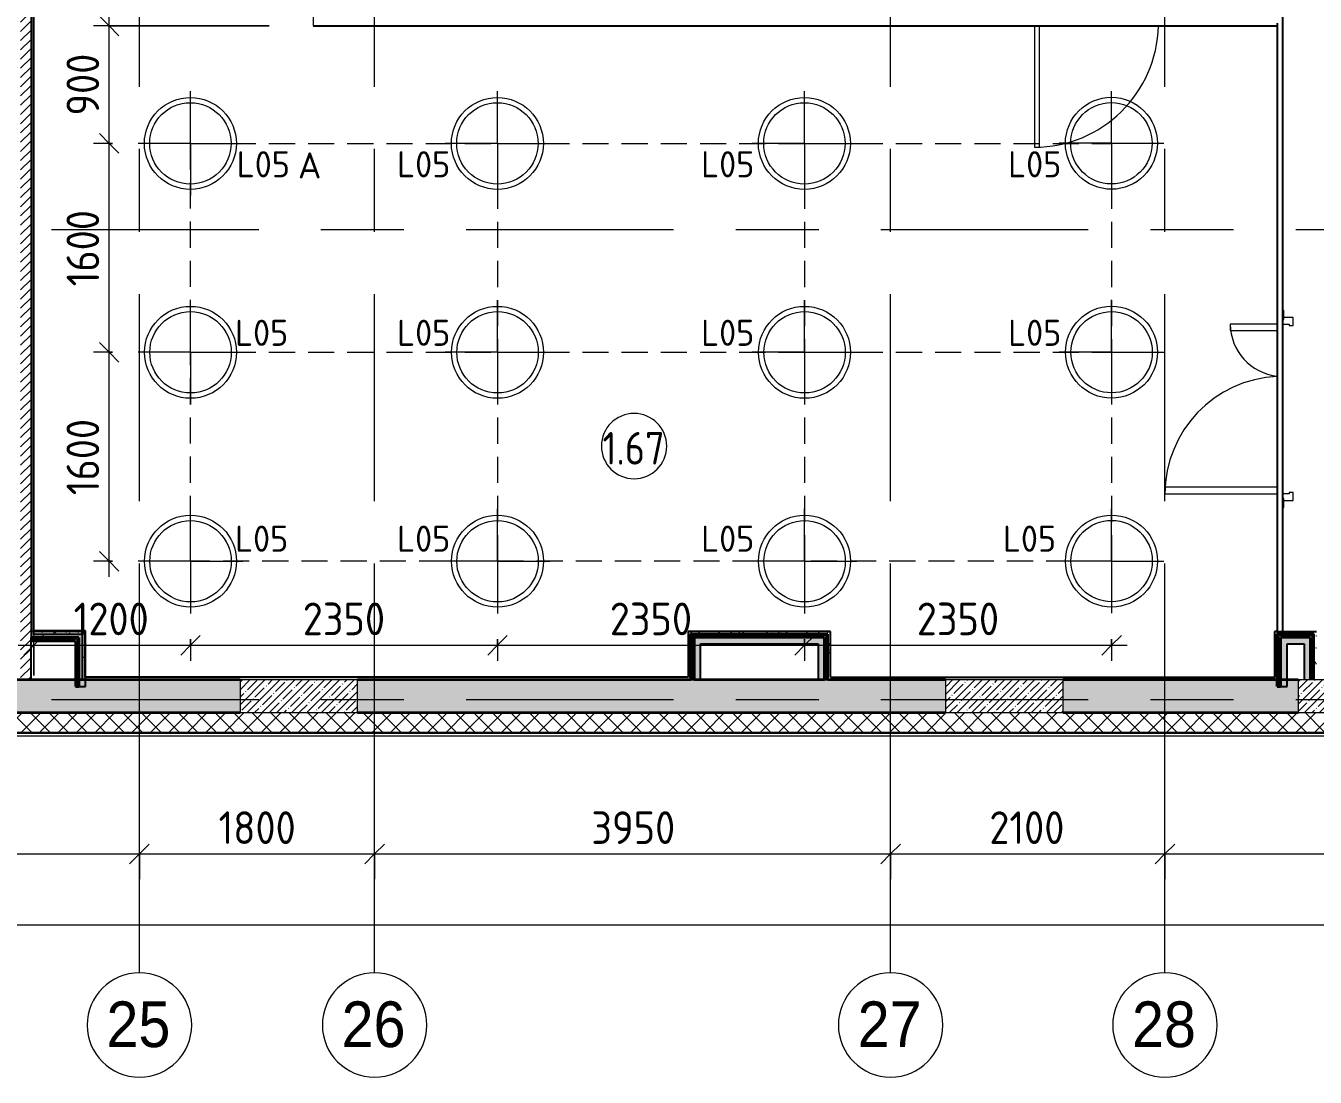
# Model space of a CAD drawing. Header units: millimetres. Extents: x 81425 to 274970, y -8553 to 29000.
# Drawn here: x 91990 to 101860, y -2893 to 5160 of the extents above; entities that cross this region are included whole.
import ezdxf

# ---------------------------------------------------------------- set-up
doc = ezdxf.new("R2010")
doc.units = ezdxf.units.MM
doc.linetypes.add('ADSK_Штрих_ш2 п1', pattern=[300, 200, -100])
doc.linetypes.add('Осевая', pattern=[3175, 635, -476.25, 1587.5, -476.25])
for name, color, linetype, lineweight in [('A-ANNO-DIMS', 7, 'Continuous', 9), ('A-ANNO-DIMS-100', 7, 'Continuous', 9), ('A-ANNO-NOTE', 7, 'Continuous', 9), ('A-AREA-IDEN', 7, 'Continuous', 9), ('A-DETL-2', 7, 'ADSK_Штрих_ш2 п1', 9), ('A-DOOR', 7, 'Continuous', 9), ('A-DOOR-1', 7, 'Continuous', 13), ('A-DOOR-FRAM', 7, 'Continuous', 13), ('A-DOOR-FRAM-1', 7, 'Continuous', 9), ('A-WALL', 7, 'Continuous', 9), ('E-LITE-EQPM-IDEN', 7, 'Continuous', 9), ('I-WALL', 7, 'Continuous', 9), ('S-COLS', 7, 'Continuous', 9), ('Оси', 7, 'Continuous', 9), ('Оси-1', 7, 'Continuous', 20), ('Оси-2', 7, 'Осевая', 9)]:
    doc.layers.add(name, color=color, linetype=linetype, lineweight=lineweight)
for name, color, linetype, lineweight, true_color in [('A-WALL-1', 7, 'Continuous', 35, 0x3c3c3c), ('A-WALL-2', 7, 'Continuous', 25, 0x3c3c3c), ('A-WALL-FNSH-1', 7, 'Continuous', 9, 0x3c3c3c), ('A-WALL-FNSH-2', 7, 'Continuous', 13, 0x3c3c3c), ('G-ANNO-TEXT-1', 1, 'Continuous', 9, 0xff0000)]:
    doc.layers.add(name, color=color, linetype=linetype, lineweight=lineweight, true_color=true_color)
doc.styles.add('Arial', font='arial.ttf', dxfattribs={"width": 0.9, "height": 350})
doc.styles.add('GOST Common', font='GOST_Common.ttf', dxfattribs={"height": 200})
doc.styles.add('GOST Common_1', font='GOST_Common.ttf', dxfattribs={"width": 0.9, "height": 250})
doc.styles.add('ISOCPEUR', font='isocpeur.ttf', dxfattribs={"width": 0.9, "height": 250})
doc.styles.add('ISOCPEUR_1', font='isocpeur.ttf', dxfattribs={"height": 200})
doc.dimstyles.new('ISO-2_5_0_9К_БОЛЬШОЙ_1', dxfattribs={"dimscale": 304.8, "dimtxt": 248.995294, "dimasz": 0.492126, "dimexe": 0.393701, "dimexo": 0.984252, "dimgap": 0, "dimtad": 1, "dimdec": 0, "dimrnd": 10, "dimzin": 0, "dimdsep": 46, "dimtxsty": 'ISOCPEUR', "dimblk1": 'OBLIQUE', "dimblk2": 'OBLIQUE', "dimsah": 1, "dimcen": 0.09, "dimdle": 0.393701, "dimazin": 0, "dimtfac": 1, "dimtdec": 4, "dimtix": 1, "dimtmove": 0, "dimatfit": 3, "dimfxl": 1, "dimtvp": 1, "dimtolj": 1, "dimtzin": 0, "dimarcsym": 2})
pattern_1 = [(0, (0, 0), (121.92, 30.48), [10.058, -81.382, 10.058, -81.382, -487.68]), (0, (0, 0), (121.92, 30.48), [-182.88, 10.058, -172.822, 10.058, -81.382, -213.36]), (0, (0, 0), (121.92, 30.48), [-457.2, 10.058, -50.902, 10.058, -142.342]), (120, (45.72, 15.24), (-87.356454, 90.345817), [10.058, -81.382, 10.058, -81.382, -487.68]), (120, (45.72, 15.24), (-87.356454, 90.345817), [-182.88, 10.058, -172.822, 10.058, -81.382, -213.36]), (120, (45.72, 15.24), (-87.356454, 90.345817), [-457.2, 10.058, -50.902, 10.058, -142.342]), (240, (60.96, 76.2), (-34.563546, -120.825817), [10.058, -81.382, 10.058, -81.382, -487.68]), (240, (60.96, 76.2), (-34.563546, -120.825817), [-182.88, 10.058, -172.822, 10.058, -81.382, -213.36]), (240, (60.96, 76.2), (-34.563546, -120.825817), [-457.2, 10.058, -50.902, 10.058, -142.342])]
pattern_2 = [(45, (0, 0), (-106.06602, 106.06602), []), (135, (0, 0), (-106.06602, -106.06602), [])]

# ---------------------------------------------------------------- blocks, each defined once
blk = doc.blocks.new('110_Дверь_СКБ_1Ст_Внутренняя1 - Д-7а_л__950x2100h_Туалет-32220591-План расстановки осветительного оборудования 1 этажа в осях 23-33')
at = {"layer": 'A-DOOR'}
blk.add_arc((487.5, 110), 950, 90, 178.79032, dxfattribs=at)
at = {"layer": 'A-DOOR-1'}
for p, q in [((487.5, 1060), (447.5, 1060)), ((447.5, 1060), (447.5, 130)), ((487.5, 130), (487.5, 1060))]:
    blk.add_line(p, q, dxfattribs=at)
blk = doc.blocks.new('BSC_Колонна _Прямоугольная - 250х900-23282983-План расстановки осветительного оборудования 1 этажа в осях 23-33')
at = {"layer": 'S-COLS'}
h = blk.add_hatch(dxfattribs=at)
h.set_pattern_fill('FP_10', color=256, style=0, pattern_type=2)
h.set_pattern_definition([(45, (-99480, -25), (-57.024626, 57.024626), []), (45, (-99422.975, -25), (-57.024626, 57.024626), [100.806, -20.161, 3.353, -16.808])])
h.paths.add_polyline_path([(-332.5, -125), (450, -125), (450, 125), (-450, 125), (-450, -125)])
for p, q in [((450, 125), (-450, 125)), ((-450, 125), (-450, -125)), ((450, -125), (450, 125)), ((-450, -125), (450, -125))]:
    blk.add_line(p, q, dxfattribs=at)
blk = doc.blocks.new('BSC_Колонна _Прямоугольная - 250х900-V7-План расстановки осветительного оборудования 1 этажа в осях 23-33')
at = {"layer": 'S-COLS'}
h = blk.add_hatch(dxfattribs=at)
h.set_pattern_fill('FP_14', color=256, style=0, pattern_type=2)
h.set_pattern_definition([(45, (-94080, -25), (-57.024626, 57.024626), []), (45, (-94022.975, -25), (-57.024626, 57.024626), [100.806, -20.161, 3.353, -16.808])])
h.paths.add_polyline_path([(-258.3, -125), (450, -125), (450, 125), (-450, 125), (-450, -125)])
for p, q in [((450, 125), (-450, 125)), ((-450, 125), (-450, -125)), ((450, -125), (450, 125)), ((-450, -125), (450, -125))]:
    blk.add_line(p, q, dxfattribs=at)
blk = doc.blocks.new('BSC_Колонна _Прямоугольная - 250х900-V8-План расстановки осветительного оборудования 1 этажа в осях 23-33')
at = {"layer": 'S-COLS'}
h = blk.add_hatch(dxfattribs=at)
h.set_pattern_fill('FP_15', color=256, style=0, pattern_type=2)
h.set_pattern_definition([(45, (-102180, -25), (-57.024626, 57.024626), []), (45, (-102122.975, -25), (-57.024626, 57.024626), [100.806, -20.161, 3.353, -16.808])])
h.paths.add_polyline_path([(-369.6, -125), (450, -125), (450, 125), (-450, 125), (-450, -125)])
for p, q in [((450, 125), (-450, 125)), ((-450, 125), (-450, -125)), ((450, -125), (450, 125)), ((-450, -125), (450, -125))]:
    blk.add_line(p, q, dxfattribs=at)
blk = doc.blocks.new('110_Дверь_СКБ_2Ст - Д-5_п__в составе перегородки _не входит в спец__-32680960-План расстановки осветительного оборудования 1 этажа в осях 23-33')
at = {"layer": 'A-DOOR'}
for centre, radius, start, end in [((-637.5, 0.5), 900, 2.55515, 90), ((662.5, 0.5), 400, 90, 174.23344)]:
    blk.add_arc(centre, radius, start, end, dxfattribs=at)
at = {"layer": 'A-DOOR-1'}
for p, q in [((-637.5, 900.5), (-637.5, 40.5)), ((-587.5, 900.5), (-637.5, 900.5)), ((-587.5, 40.5), (-587.5, 900.5)), ((662.5, 400.5), (612.5, 400.5)), ((612.5, 400.5), (612.5, 40.5)), ((662.5, 40.5), (662.5, 400.5))]:
    blk.add_line(p, q, dxfattribs=at)
at = {"layer": 'A-DOOR-FRAM'}
for p, q in [((-687.5, 0.5), (-687.5, -79.5)), ((-687.5, 0.5), (-687.5, -0.5)), ((-672.5, -0.5), (-672.5, 0.5)), ((-637.5, -49.5), (-637.5, 0.5)), ((662.5, 0.5), (662.5, -49.5)), ((697.5, 0.5), (697.5, -0.5)), ((712.5, -79.5), (712.5, 0.5)), ((712.5, -0.5), (712.5, 0.5)), ((-672.5, -0.5), (-742.5, -0.5)), ((-742.5, -0.5), (-742.5, -8.5)), ((-742.5, -8.5), (-672.5, -8.5)), ((-687.5, -0.5), (-672.5, -0.5)), ((-687.5, -79.5), (-627.5, -79.5)), ((-672.5, -8.5), (-672.5, -0.5)), ((-627.5, -49.5), (-637.5, -49.5)), ((-627.5, -79.5), (-627.5, -49.5)), ((662.5, -49.5), (652.5, -49.5)), ((652.5, -49.5), (652.5, -79.5)), ((652.5, -79.5), (712.5, -79.5)), ((697.5, -0.5), (712.5, -0.5)), ((767.5, -0.5), (697.5, -0.5)), ((697.5, -0.5), (697.5, -8.5)), ((697.5, -8.5), (767.5, -8.5)), ((767.5, -8.5), (767.5, -0.5))]:
    blk.add_line(p, q, dxfattribs=at)
at = {"layer": 'A-DOOR-FRAM-1'}
blk.add_line((-637.5, -0.5), (662.5, -0.5), dxfattribs=at)
blk = doc.blocks.new('Ось сетки - D8-29747960-План расстановки осветительного оборудования 1 этажа в осях 23-33')
at = {"layer": 'Оси-1'}
for start, end in [(360, 180), (180, 360)]:
    blk.add_arc((0, 0), 4, start, end, dxfattribs=at)
blk = doc.blocks.new('DIMBLOCK3-План расстановки осветительного оборудования 1 этажа в осях 23-33')
at = {"layer": 'A-ANNO-DIMS-100'}
for p, q in [((89360, -1377.2), (89360, -1063.3)), ((92860, -1377.2), (92860, -1063.3)), ((89360, -1183.3), (92860, -1183.3)), ((89360, -1183.3), (89360, -1377.2)), ((92860, -1183.3), (92860, -1377.2))]:
    blk.add_line(p, q, dxfattribs=at)
at = {"layer": 'A-ANNO-DIMS-100', "lineweight": 20}
for p, q in [((89360, -1183.3), (89285, -1258.3)), ((89360, -1183.3), (89435, -1108.3)), ((92860, -1183.3), (92785, -1258.3)), ((92860, -1183.3), (92935, -1108.3))]:
    blk.add_line(p, q, dxfattribs=at)
at = {"layer": 'A-ANNO-DIMS-100', "color": 0, "insert": (90794, -856.7), "char_height": 250, "width": 758.478, "attachment_point": 1, "line_spacing_factor": 1.149209, "style": 'ISOCPEUR'}
blk.add_mtext('3500', dxfattribs=at)
blk = doc.blocks.new('_Oblique')
at = {"color": 0, "linetype": 'ByBlock', "lineweight": -2}
blk.add_line((-0.5, -0.5), (0.5, 0.5), dxfattribs=at)
blk = doc.blocks.new('DIMBLOCK4-План расстановки осветительного оборудования 1 этажа в осях 23-33')
at = {"layer": 'A-ANNO-DIMS-100'}
for p, q in [((92860, -1377.2), (92860, -1063.3)), ((94660, -1377.2), (94660, -1063.3)), ((92860, -1183.3), (94660, -1183.3)), ((92860, -1183.3), (92860, -1377.2)), ((94660, -1183.3), (94660, -1377.2))]:
    blk.add_line(p, q, dxfattribs=at)
at = {"layer": 'A-ANNO-DIMS-100', "lineweight": 20}
for p, q in [((92860, -1183.3), (92785, -1258.3)), ((92860, -1183.3), (92935, -1108.3)), ((94660, -1183.3), (94585, -1258.3)), ((94660, -1183.3), (94735, -1108.3))]:
    blk.add_line(p, q, dxfattribs=at)
at = {"layer": 'A-ANNO-DIMS-100', "color": 0, "insert": (93465.5, -856.7), "char_height": 250, "width": 706.764, "attachment_point": 1, "line_spacing_factor": 1.149209, "style": 'ISOCPEUR'}
blk.add_mtext('1800', dxfattribs=at)
blk = doc.blocks.new('DIMBLOCK5-План расстановки осветительного оборудования 1 этажа в осях 23-33')
at = {"layer": 'A-ANNO-DIMS-100'}
for p, q in [((94660, -1377.2), (94660, -1063.3)), ((98610, -1377.2), (98610, -1063.3)), ((94660, -1183.3), (98610, -1183.3)), ((94660, -1183.3), (94660, -1377.2)), ((98610, -1183.3), (98610, -1377.2))]:
    blk.add_line(p, q, dxfattribs=at)
at = {"layer": 'A-ANNO-DIMS-100', "lineweight": 20}
for p, q in [((94660, -1183.3), (94585, -1258.3)), ((94660, -1183.3), (94735, -1108.3)), ((98610, -1183.3), (98535, -1258.3)), ((98610, -1183.3), (98685, -1108.3))]:
    blk.add_line(p, q, dxfattribs=at)
at = {"layer": 'A-ANNO-DIMS-100', "color": 0, "insert": (96319, -856.7), "char_height": 250, "width": 758.478, "attachment_point": 1, "line_spacing_factor": 1.149209, "style": 'ISOCPEUR'}
blk.add_mtext('3950', dxfattribs=at)
blk = doc.blocks.new('DIMBLOCK6-План расстановки осветительного оборудования 1 этажа в осях 23-33')
at = {"layer": 'A-ANNO-DIMS-100'}
for p, q in [((98610, -1377.2), (98610, -1063.3)), ((100710, -1377.2), (100710, -1063.3)), ((98610, -1183.3), (100710, -1183.3)), ((98610, -1183.3), (98610, -1377.2)), ((100710, -1183.3), (100710, -1377.2))]:
    blk.add_line(p, q, dxfattribs=at)
at = {"layer": 'A-ANNO-DIMS-100', "lineweight": 20}
for p, q in [((98610, -1183.3), (98535, -1258.3)), ((98610, -1183.3), (98685, -1108.3)), ((100710, -1183.3), (100635, -1258.3)), ((100710, -1183.3), (100785, -1108.3))]:
    blk.add_line(p, q, dxfattribs=at)
at = {"layer": 'A-ANNO-DIMS-100', "color": 0, "insert": (99365.5, -856.7), "char_height": 250, "width": 706.764, "attachment_point": 1, "line_spacing_factor": 1.149209, "style": 'ISOCPEUR'}
blk.add_mtext('2100', dxfattribs=at)
blk = doc.blocks.new('DIMBLOCK7-План расстановки осветительного оборудования 1 этажа в осях 23-33')
at = {"layer": 'A-ANNO-DIMS-100'}
for p, q in [((100710, -1377.2), (100710, -1063.3)), ((105810, -1377.2), (105810, -1063.3)), ((100710, -1183.3), (105810, -1183.3)), ((100710, -1183.3), (100710, -1377.2)), ((105810, -1183.3), (105810, -1377.2))]:
    blk.add_line(p, q, dxfattribs=at)
at = {"layer": 'A-ANNO-DIMS-100', "lineweight": 20}
for p, q in [((100710, -1183.3), (100635, -1258.3)), ((100710, -1183.3), (100785, -1108.3)), ((105810, -1183.3), (105735, -1258.3)), ((105810, -1183.3), (105885, -1108.3))]:
    blk.add_line(p, q, dxfattribs=at)
at = {"layer": 'A-ANNO-DIMS-100', "color": 0, "insert": (102965.5, -856.7), "char_height": 250, "width": 706.764, "attachment_point": 1, "line_spacing_factor": 1.149209, "style": 'ISOCPEUR'}
blk.add_mtext('5100', dxfattribs=at)
blk = doc.blocks.new('DIMBLOCK38-План расстановки осветительного оборудования 1 этажа в осях 23-33')
at = {"layer": 'A-ANNO-DIMS-100'}
for p, q in [((92051, 184.9), (92051, 535.6)), ((91931, 415.6), (93251, 415.6)), ((92051, 415.6), (92051, 184.9)), ((93251, 461.5), (93251, 295.6)), ((93251, 415.6), (93251, 461.5))]:
    blk.add_line(p, q, dxfattribs=at)
at = {"layer": 'A-ANNO-DIMS-100', "lineweight": 20}
for p, q in [((92051, 415.6), (91976, 340.6)), ((92051, 415.6), (92126, 490.6)), ((93251, 415.6), (93176, 340.6)), ((93251, 415.6), (93326, 490.6))]:
    blk.add_line(p, q, dxfattribs=at)
at = {"layer": 'A-ANNO-DIMS-100', "color": 0, "insert": (92356.5, 742.2), "char_height": 250, "width": 706.764, "attachment_point": 1, "line_spacing_factor": 1.149209, "style": 'ISOCPEUR'}
blk.add_mtext('1200', dxfattribs=at)
blk = doc.blocks.new('DIMBLOCK39-План расстановки осветительного оборудования 1 этажа в осях 23-33')
at = {"layer": 'A-ANNO-DIMS-100', "lineweight": 20}
for p, q in [((93251, 415.6), (93176, 340.6)), ((93251, 415.6), (93326, 490.6)), ((95601, 415.6), (95526, 340.6)), ((95601, 415.6), (95676, 490.6))]:
    blk.add_line(p, q, dxfattribs=at)
at = {"layer": 'A-ANNO-DIMS-100'}
for p, q in [((93251, 461.5), (93251, 295.6)), ((93251, 415.6), (93251, 461.5)), ((93251, 415.6), (95601, 415.6)), ((95601, 461.5), (95601, 295.6)), ((95601, 415.6), (95601, 461.5))]:
    blk.add_line(p, q, dxfattribs=at)
at = {"layer": 'A-ANNO-DIMS-100', "color": 0, "insert": (94110, 742.2), "char_height": 250, "width": 758.478, "attachment_point": 1, "line_spacing_factor": 1.149209, "style": 'ISOCPEUR'}
blk.add_mtext('2350', dxfattribs=at)
blk = doc.blocks.new('DIMBLOCK40-План расстановки осветительного оборудования 1 этажа в осях 23-33')
at = {"layer": 'A-ANNO-DIMS-100', "lineweight": 20}
for p, q in [((95601, 415.6), (95526, 340.6)), ((95601, 415.6), (95676, 490.6)), ((97951, 415.6), (97876, 340.6)), ((97951, 415.6), (98026, 490.6))]:
    blk.add_line(p, q, dxfattribs=at)
at = {"layer": 'A-ANNO-DIMS-100'}
for p, q in [((95601, 461.5), (95601, 295.6)), ((95601, 415.6), (95601, 461.5)), ((95601, 415.6), (97951, 415.6)), ((97951, 461.5), (97951, 295.6)), ((97951, 415.6), (97951, 461.5))]:
    blk.add_line(p, q, dxfattribs=at)
at = {"layer": 'A-ANNO-DIMS-100', "color": 0, "insert": (96460, 742.2), "char_height": 250, "width": 758.478, "attachment_point": 1, "line_spacing_factor": 1.149209, "style": 'ISOCPEUR'}
blk.add_mtext('2350', dxfattribs=at)
blk = doc.blocks.new('DIMBLOCK41-План расстановки осветительного оборудования 1 этажа в осях 23-33')
at = {"layer": 'A-ANNO-DIMS-100', "lineweight": 20}
for p, q in [((97951, 415.6), (97876, 340.6)), ((97951, 415.6), (98026, 490.6)), ((100301, 415.6), (100226, 340.6)), ((100301, 415.6), (100376, 490.6))]:
    blk.add_line(p, q, dxfattribs=at)
at = {"layer": 'A-ANNO-DIMS-100'}
for p, q in [((97951, 461.5), (97951, 295.6)), ((97951, 415.6), (97951, 461.5)), ((97951, 415.6), (100421, 415.6)), ((100301, 462.5), (100301, 295.6)), ((100301, 415.6), (100301, 462.5))]:
    blk.add_line(p, q, dxfattribs=at)
at = {"layer": 'A-ANNO-DIMS-100', "color": 0, "insert": (98810, 742.2), "char_height": 250, "width": 758.478, "attachment_point": 1, "line_spacing_factor": 1.149209, "style": 'ISOCPEUR'}
blk.add_mtext('2350', dxfattribs=at)
blk = doc.blocks.new('DIMBLOCK42-План расстановки осветительного оборудования 1 этажа в осях 23-33')
at = {"layer": 'A-ANNO-DIMS-100', "lineweight": 20}
for p, q in [((92628.4, 2659), (92553.4, 2734)), ((92628.4, 2659), (92703.4, 2584)), ((92628.4, 1059), (92553.4, 1134)), ((92628.4, 1059), (92703.4, 984))]:
    blk.add_line(p, q, dxfattribs=at)
at = {"layer": 'A-ANNO-DIMS-100'}
for p, q in [((92653.5, 2659), (92508.4, 2659)), ((92628.4, 939), (92628.4, 2659)), ((92628.4, 2659), (92653.5, 2659)), ((92653.5, 1059), (92508.4, 1059)), ((92628.4, 1059), (92653.5, 1059))]:
    blk.add_line(p, q, dxfattribs=at)
at = {"layer": 'A-ANNO-DIMS-100', "color": 0, "insert": (92301.8, 1564.5), "char_height": 250, "width": 706.764, "attachment_point": 1, "rotation": 90, "line_spacing_factor": 1.149209, "style": 'ISOCPEUR'}
blk.add_mtext('1600', dxfattribs=at)
blk = doc.blocks.new('DIMBLOCK43-План расстановки осветительного оборудования 1 этажа в осях 23-33')
at = {"layer": 'A-ANNO-DIMS-100'}
for p, q in [((92652.5, 4259), (92508.4, 4259)), ((92628.4, 2659), (92628.4, 4259)), ((92628.4, 4259), (92652.5, 4259)), ((92653.5, 2659), (92508.4, 2659)), ((92628.4, 2659), (92653.5, 2659))]:
    blk.add_line(p, q, dxfattribs=at)
at = {"layer": 'A-ANNO-DIMS-100', "lineweight": 20}
for p, q in [((92628.4, 4259), (92553.4, 4334)), ((92628.4, 4259), (92703.4, 4184)), ((92628.4, 2659), (92553.4, 2734)), ((92628.4, 2659), (92703.4, 2584))]:
    blk.add_line(p, q, dxfattribs=at)
at = {"layer": 'A-ANNO-DIMS-100', "color": 0, "insert": (92301.8, 3164.5), "char_height": 250, "width": 706.764, "attachment_point": 1, "rotation": 90, "line_spacing_factor": 1.149209, "style": 'ISOCPEUR'}
blk.add_mtext('1600', dxfattribs=at)
blk = doc.blocks.new('DIMBLOCK44-План расстановки осветительного оборудования 1 этажа в осях 23-33')
at = {"layer": 'A-ANNO-DIMS-100', "lineweight": 20}
for p, q in [((92628.4, 5159), (92553.4, 5234)), ((92628.4, 5159), (92703.4, 5084)), ((92628.4, 4259), (92553.4, 4334)), ((92628.4, 4259), (92703.4, 4184))]:
    blk.add_line(p, q, dxfattribs=at)
at = {"layer": 'A-ANNO-DIMS-100'}
for p, q in [((92628.4, 4259), (92628.4, 5279)), ((93852.9, 5159), (92508.4, 5159)), ((92628.4, 5159), (93852.9, 5159)), ((92652.5, 4259), (92508.4, 4259)), ((92628.4, 4259), (92652.5, 4259))]:
    blk.add_line(p, q, dxfattribs=at)
at = {"layer": 'A-ANNO-DIMS-100', "color": 0, "insert": (92301.8, 4472), "char_height": 250, "width": 568.858, "attachment_point": 1, "rotation": 90, "line_spacing_factor": 1.149209, "style": 'ISOCPEUR'}
blk.add_mtext('900', dxfattribs=at)
blk = doc.blocks.new('Марка_Помещения - Номер-25198446-План расстановки осветительного оборудования 1 этажа в осях 23-33')
at = {"layer": 'A-AREA-IDEN'}
for start, end in [(360, 180), (180, 360)]:
    blk.add_arc((0, 0), 2.5, start, end, dxfattribs=at)
blk = doc.blocks.new('DIMBLOCK142-План расстановки осветительного оборудования 1 этажа в осях 23-33')
at = {"layer": 'A-ANNO-DIMS-100'}
for p, q in [((84560, -1918.8), (84560, -1604.9)), ((125010, -1918.8), (125010, -1604.9)), ((84440, -1724.9), (125130, -1724.9)), ((84560, -1724.9), (84560, -1918.8)), ((125010, -1724.9), (125010, -1918.8))]:
    blk.add_line(p, q, dxfattribs=at)
at = {"layer": 'A-ANNO-DIMS-100', "lineweight": 20}
for p, q in [((84560, -1724.9), (84635, -1649.9)), ((125010, -1724.9), (125085, -1649.9)), ((84560, -1724.9), (84485, -1799.9)), ((125010, -1724.9), (124935, -1799.9))]:
    blk.add_line(p, q, dxfattribs=at)
at = {"layer": 'A-ANNO-DIMS-100', "color": 0, "insert": (104366, -1398.3), "char_height": 250, "width": 1005.558, "attachment_point": 1, "line_spacing_factor": 1.149209, "style": 'ISOCPEUR'}
blk.add_mtext('40450', dxfattribs=at)

msp = doc.modelspace()

# ---------------------------------------------------------------- hatches: boundary and pattern name
at = {"layer": 'A-WALL'}
h = msp.add_hatch(dxfattribs=at)
h.set_pattern_fill('FP_4', color=256, style=0, pattern_type=2)
h.set_pattern_definition([(45, (0, 0), (-70.71068, 70.71068), []), (135, (0, 0), (-70.71068, -70.71068), [])])
h.paths.add_polyline_path([(124445.1, -250), (125080, -250), (125080, -100), (89210, -100), (89210, -250), (121782.2, -250)])
at = {"layer": 'I-WALL'}
h = msp.add_hatch(dxfattribs=at)
h.set_pattern_fill('FP_2', color=256, style=0, pattern_type=2)
h.set_pattern_definition([(45, (0, 0), (-35.35534, 35.35534), [])])
h.paths.add_polyline_path([(91991, 150), (92030, 150), (92030, 10400), (91950, 10400), (91950, 150)])
h = msp.add_hatch(dxfattribs=at)
h.set_pattern_fill('FP_38', color=256, style=0, pattern_type=2)
h.set_pattern_definition(pattern_1)
h.paths.add_polyline_path([(92050, 525), (92050, 6620), (92030, 6620), (92030, 525)])
for points in [[(92396, 475), (92446, 475), (92446, 525), (92030, 525), (92030, 475)], [(92446, 100), (92446, 475), (92396, 475), (92396, 100)], [(97150.3, 150), (97155, 150), (97155, 475), (97105, 475), (97105, 150)], [(98055, 425), (98105, 425), (98105, 475), (97155, 475), (97155, 425), (97816.1, 425)], [(98105, 150), (98105, 425), (98055, 425), (98055, 150)], [(101595, 100), (101645, 100), (101645, 475), (101595, 475), (101595, 220.5)], [(101825, 425), (101825, 475), (101645, 475), (101645, 425), (101810.4, 425)], [(101825, 150), (101825, 425), (101775, 425), (101775, 150), (101810.4, 150)]]:
    msp.add_hatch(color=256, dxfattribs=at).paths.add_polyline_path(points)
h = msp.add_hatch(dxfattribs=at)
h.set_pattern_fill('FP_38', color=256, style=0, pattern_type=2)
h.set_pattern_definition(pattern_1)
h.paths.add_polyline_path([(92421, 500), (92441, 500), (92441, 520), (92050, 520), (92050, 500)])
h = msp.add_hatch(dxfattribs=at)
h.set_pattern_fill('FP_38', color=256, style=0, pattern_type=2)
h.set_pattern_definition(pattern_1)
h.paths.add_polyline_path([(92421, 150), (92441, 150), (92441, 500), (92421, 500), (92421, 220.5)])
h = msp.add_hatch(dxfattribs=at)
h.set_pattern_fill('FP_38', color=256, style=0, pattern_type=2)
h.set_pattern_definition(pattern_1)
h.paths.add_polyline_path([(97060, 170), (97080, 170), (97080, 520), (97060, 520), (97060, 220.5)])
h = msp.add_hatch(dxfattribs=at)
h.set_pattern_fill('FP_38', color=256, style=0, pattern_type=2)
h.set_pattern_definition(pattern_1)
h.paths.add_polyline_path([(98130, 500), (98150, 500), (98150, 520), (97080, 520), (97080, 500), (97816.1, 500)])
h = msp.add_hatch(dxfattribs=at)
h.set_pattern_fill('FP_42', color=256, style=0, pattern_type=2)
h.set_pattern_definition(pattern_2)
h.paths.add_polyline_path([(97080, 150), (97092.5, 150), (97092.5, 500), (97080, 500), (97080, 170)])
h = msp.add_hatch(dxfattribs=at)
h.set_pattern_fill('FP_42', color=256, style=0, pattern_type=2)
h.set_pattern_definition(pattern_2)
h.paths.add_polyline_path([(98117.5, 487.5), (98130, 487.5), (98130, 500), (97092.5, 500), (97092.5, 487.5), (97816.1, 487.5)])
h = msp.add_hatch(dxfattribs=at)
h.set_pattern_fill('FP_38', color=256, style=0, pattern_type=2)
h.set_pattern_definition(pattern_1)
h.paths.add_polyline_path([(98148.9, 170.5), (98150, 171), (98150, 500), (98130, 500), (98130, 170.5)])
h = msp.add_hatch(dxfattribs=at)
h.set_pattern_fill('FP_38', color=256, style=0, pattern_type=2)
h.set_pattern_definition(pattern_1)
h.paths.add_polyline_path([(101550, 170), (101570, 170), (101570, 521), (101550, 520), (101550, 171)])
h = msp.add_hatch(dxfattribs=at)
h.set_pattern_fill('FP_38', color=256, style=0, pattern_type=2)
h.set_pattern_definition(pattern_1)
h.paths.add_polyline_path([(101850, 500), (101850, 520), (101570, 520), (101570, 500), (101810.4, 500)])
h = msp.add_hatch(dxfattribs=at)
h.set_pattern_fill('FP_42', color=256, style=0, pattern_type=2)
h.set_pattern_definition(pattern_2)
h.paths.add_polyline_path([(101582.5, 100), (101582.5, 500), (101570, 500), (101570, 100)])
h = msp.add_hatch(dxfattribs=at)
h.set_pattern_fill('FP_42', color=256, style=0, pattern_type=2)
h.set_pattern_definition(pattern_2)
h.paths.add_polyline_path([(101850, 487.5), (101850, 500), (101582.5, 500), (101582.5, 487.5), (101837.5, 487.5)])
h = msp.add_hatch(dxfattribs=at)
h.set_pattern_fill('FP_38', color=256, style=0, pattern_type=2)
h.set_pattern_definition(pattern_1)
h.paths.add_polyline_path([(101870, 150), (101870, 520), (101850, 520), (101850, 150)])
h = msp.add_hatch(dxfattribs=at)
h.set_pattern_fill('FP_42', color=256, style=0, pattern_type=2)
h.set_pattern_definition(pattern_2)
h.paths.add_polyline_path([(92383.5, 462.5), (92396, 462.5), (92396, 475), (92030, 475), (92030, 462.5)])
h = msp.add_hatch(dxfattribs=at)
h.set_pattern_fill('FP_42', color=256, style=0, pattern_type=2)
h.set_pattern_definition(pattern_2)
h.paths.add_polyline_path([(92371, 450), (92383.5, 450), (92383.5, 462.5), (92030, 462.5), (92030, 450)])
h = msp.add_hatch(dxfattribs=at)
h.set_pattern_fill('FP_42', color=256, style=0, pattern_type=2)
h.set_pattern_definition(pattern_2)
h.paths.add_polyline_path([(92383.5, 100), (92383.5, 450), (92371, 450), (92371, 100)])
h = msp.add_hatch(dxfattribs=at)
h.set_pattern_fill('FP_42', color=256, style=0, pattern_type=2)
h.set_pattern_definition(pattern_2)
h.paths.add_polyline_path([(92383.5, 100), (92396, 100), (92396, 462.5), (92383.5, 462.5), (92383.5, 220.5)])
h = msp.add_hatch(dxfattribs=at)
h.set_pattern_fill('FP_42', color=256, style=0, pattern_type=2)
h.set_pattern_definition(pattern_2)
h.paths.add_polyline_path([(97092.5, 150), (97105, 150), (97105, 487.5), (97092.5, 487.5), (97092.5, 220.5)])
h = msp.add_hatch(dxfattribs=at)
h.set_pattern_fill('FP_42', color=256, style=0, pattern_type=2)
h.set_pattern_definition(pattern_2)
h.paths.add_polyline_path([(98117.5, 475), (98117.5, 487.5), (97105, 487.5), (97105, 475), (98105, 475)])
h = msp.add_hatch(dxfattribs=at)
h.set_pattern_fill('FP_42', color=256, style=0, pattern_type=2)
h.set_pattern_definition(pattern_2)
h.paths.add_polyline_path([(98105, 150), (98117.5, 150), (98117.5, 475), (98105, 475), (98105, 220.5)])
h = msp.add_hatch(dxfattribs=at)
h.set_pattern_fill('FP_42', color=256, style=0, pattern_type=2)
h.set_pattern_definition(pattern_2)
h.paths.add_polyline_path([(98130, 150), (98130, 487.5), (98117.5, 487.5), (98117.5, 150)])
h = msp.add_hatch(dxfattribs=at)
h.set_pattern_fill('FP_42', color=256, style=0, pattern_type=2)
h.set_pattern_definition(pattern_2)
h.paths.add_polyline_path([(101582.5, 100), (101595, 100), (101595, 487.5), (101582.5, 487.5), (101582.5, 220.5)])
h = msp.add_hatch(dxfattribs=at)
h.set_pattern_fill('FP_42', color=256, style=0, pattern_type=2)
h.set_pattern_definition(pattern_2)
h.paths.add_polyline_path([(101837.5, 475), (101837.5, 487.5), (101595, 487.5), (101595, 475), (101825, 475)])
h = msp.add_hatch(dxfattribs=at)
h.set_pattern_fill('FP_42', color=256, style=0, pattern_type=2)
h.set_pattern_definition(pattern_2)
h.paths.add_polyline_path([(101837.5, 150), (101837.5, 475), (101825, 475), (101825, 150)])
h = msp.add_hatch(dxfattribs=at)
h.set_pattern_fill('FP_42', color=256, style=0, pattern_type=2)
h.set_pattern_definition(pattern_2)
h.paths.add_polyline_path([(101850, 150), (101850, 487.5), (101837.5, 487.5), (101837.5, 150)])
h = msp.add_hatch(dxfattribs=at)
h.set_pattern_fill('FP_1', color=256, style=0, pattern_type=2)
h.set_pattern_definition([(45, (0, 0), (-57.024626, 57.024626), []), (45, (57.025, 0), (-57.024626, 57.024626), [100.806, -20.161, 3.353, -16.808])])
h.paths.add_polyline_path([(123730, -100), (123730, 150), (102630, 150), (102630, -100), (121782.2, -100)])
h.paths.add_polyline_path([(101144.7, -100), (101730, -100), (101730, 150), (99930, 150), (99930, -100), (100479, -100)])
h.paths.add_polyline_path([(98481.8, -100), (99030, -100), (99030, 150), (94530, 150), (94530, -100), (98148.9, -100)])
h.paths.add_polyline_path([(93630, -100), (93630, 150), (91040, 150), (91040, -100), (93156, -100)])
h = msp.add_hatch(dxfattribs=at)
h.set_pattern_fill('FP_38', color=256, style=0, pattern_type=2)
h.set_pattern_definition(pattern_1)
h.paths.add_polyline_path([(97080, 150), (97080, 170), (92441, 170), (92441, 150), (96983.9, 150)])
h = msp.add_hatch(dxfattribs=at)
h.set_pattern_fill('FP_38', color=256, style=0, pattern_type=2)
h.set_pattern_definition(pattern_1)
h.paths.add_polyline_path([(100479, 150), (101570, 150), (101570, 170), (98150, 170), (98150, 150), (99930, 150)])

# ---------------------------------------------------------------- linework, layer by layer
at = {"layer": 'A-ANNO-NOTE'}
for p, q in [((93250, 4259), (93250, 4659)), ((95600, 4259), (95600, 4659)), ((97950, 4259), (97950, 4659)), ((100300, 4260), (100300, 4660)), ((93250, 4259), (92850, 4259)), ((93250, 4259), (93250, 3859)), ((93250, 4259), (93650, 4259)), ((95600, 4259), (95200, 4259)), ((95600, 4259), (95600, 3859)), ((95600, 4259), (96000, 4259)), ((97950, 4259), (97550, 4259)), ((97950, 4259), (97950, 3859)), ((97950, 4259), (98350, 4259)), ((100300, 4260), (99900, 4260)), ((100300, 4260), (100300, 3860)), ((100300, 4260), (100700, 4260)), ((100301, 2660), (100301, 3060)), ((93251, 2659), (93251, 3059)), ((95601, 2659), (95601, 3059)), ((97951, 2659), (97951, 3059)), ((93251, 2659), (92851, 2659)), ((93251, 2659), (93251, 2259)), ((93251, 2659), (93651, 2659)), ((95601, 2659), (95201, 2659)), ((95601, 2659), (95601, 2259)), ((95601, 2659), (96001, 2659)), ((97951, 2659), (97551, 2659)), ((97951, 2659), (97951, 2259)), ((97951, 2659), (98351, 2659)), ((100301, 2660), (99901, 2660)), ((100301, 2660), (100301, 2260)), ((100301, 2660), (100701, 2660)), ((93251, 1059), (93251, 1459)), ((95601, 1059), (95601, 1459)), ((97951, 1059), (97951, 1459)), ((100301, 1060), (100301, 1460)), ((93251, 1059), (92851, 1059)), ((93251, 1059), (93251, 659)), ((93251, 1059), (93651, 1059)), ((95601, 1059), (95201, 1059)), ((95601, 1059), (95601, 659)), ((95601, 1059), (96001, 1059)), ((97951, 1059), (97551, 1059)), ((97951, 1059), (97951, 659)), ((97951, 1059), (98351, 1059)), ((100301, 1060), (99901, 1060)), ((100301, 1060), (100301, 660)), ((100301, 1060), (100701, 1060))]:
    msp.add_line(p, q, dxfattribs=at)
for centre, radius in [((93250, 4259), 352), ((93250, 4259), 311.5), ((95600, 4259), 352), ((95600, 4259), 311.5), ((97950, 4259), 352), ((97950, 4259), 311.5), ((100300, 4260), 352), ((100300, 4260), 311.5), ((93251, 2659), 352), ((93251, 2659), 311.5), ((95601, 2659), 352), ((95601, 2659), 311.5), ((97951, 2659), 352), ((97951, 2659), 311.5), ((100301, 2660), 352), ((100301, 2660), 311.5), ((93251, 1059), 352), ((95601, 1059), 352), ((97951, 1059), 352), ((100301, 1060), 352), ((93251, 1059), 311.5), ((95601, 1059), 311.5), ((97951, 1059), 311.5), ((100301, 1060), 311.5)]:
    msp.add_circle(centre, radius, dxfattribs=at)
at = {"layer": 'A-DETL-2'}
for p, q in [((93251, 4259), (100300, 4259)), ((93251, 1060), (93251, 4259)), ((95600, 4259), (95600, 1060)), ((97950, 4259), (97950, 1060)), ((100300, 4259), (100300, 1060)), ((93251, 2659.5), (100300, 2659.5)), ((100300, 1060), (93251, 1060))]:
    msp.add_line(p, q, dxfattribs=at)
at = {"layer": 'A-WALL'}
for p, q in [((92030, 525), (92050, 525)), ((92383.5, 462.5), (92030, 462.5)), ((92383.5, 100), (92383.5, 462.5)), ((97092.5, 487.5), (97092.5, 150)), ((98117.5, 487.5), (97092.5, 487.5)), ((98117.5, 150), (98117.5, 487.5)), ((101582.5, 487.5), (101582.5, 100)), ((101837.5, 487.5), (101582.5, 487.5)), ((101837.5, 150), (101837.5, 487.5)), ((97080, 150), (97105, 150)), ((98105, 150), (98130, 150)), ((108030, -280), (89180, -280)), ((89210, -250), (125230, -250))]:
    msp.add_line(p, q, dxfattribs=at)
at = {"layer": 'A-WALL-1'}
for p, q in [((98130, 500), (97080, 500)), ((97080, 150), (97080, 500)), ((98130, 150), (98130, 500)), ((101850, 500), (101570, 500)), ((101570, 100), (101570, 500)), ((101850, 150), (101850, 500)), ((92030, 475), (92030, 450)), ((92396, 475), (92030, 475)), ((92030, 450), (92371, 450)), ((92371, 450), (92371, 100)), ((92396, 475), (92396, 100)), ((97105, 475), (97105, 150)), ((98105, 475), (97105, 475)), ((98105, 150), (98105, 475)), ((101595, 475), (101595, 100)), ((101825, 475), (101595, 475)), ((101825, 150), (101825, 475)), ((93630, 150), (91040, 150)), ((92371, 100), (92396, 100)), ((97080, 150), (94530, 150)), ((98105, 150), (97105, 150)), ((99030, 150), (98130, 150)), ((101730, 150), (99930, 150)), ((101570, 100), (101595, 100)), ((91040, -100), (93630, -100)), ((94530, -100), (99030, -100)), ((99930, -100), (101730, -100))]:
    msp.add_line(p, q, dxfattribs=at)
at = {"layer": 'A-WALL-2'}
for p, q in [((101610, 10380), (101610, 520)), ((92030, 6620), (92030, 475)), ((92050, 6600), (92050, 525)), ((94190, 5160), (101570, 5160)), ((101570, 5180), (101570, 500)), ((92446, 525), (92050, 525)), ((92441, 520), (92050, 520)), ((92050, 520), (92050, 500)), ((92050, 500), (92421, 500)), ((92421, 500), (92421, 150)), ((92441, 520), (92441, 170)), ((92446, 100), (92446, 525)), ((97060, 520), (97060, 170)), ((98150, 520), (97060, 520)), ((98150, 170), (98150, 520)), ((101570, 521), (101550, 521)), ((101550, 170), (101550, 520)), ((101569, 520), (101870, 520)), ((92030, 150), (92030, 450)), ((97155, 150), (97155, 425)), ((97155, 425), (98055, 425)), ((98055, 425), (98055, 150)), ((101645, 100), (101645, 425)), ((101645, 425), (101775, 425)), ((101775, 425), (101775, 150)), ((92396, 100), (92446, 100)), ((97060, 170), (92441, 170)), ((92441, 150), (93630, 150)), ((94530, 150), (97080, 150)), ((98150, 170), (101550, 170)), ((98150, 170), (98150, 170)), ((98150, 150), (99030, 150)), ((99930, 150), (101570, 150)), ((101595, 100), (101645, 100)), ((101850, 150), (101850, 150))]:
    msp.add_line(p, q, dxfattribs=at)
at = {"layer": 'A-WALL-FNSH-1'}
msp.add_line((89202, -258), (125238, -258), dxfattribs=at)
at = {"layer": 'A-WALL-FNSH-2'}
for p, q in [((92051, 521), (92051, 6599)), ((94189, 6599), (94189, 5159)), ((94189, 5159), (101569, 5159)), ((101569, 5159), (101569, 520)), ((101611, 521), (101611, 5179)), ((92050, 525), (92050, 520)), ((92442, 521), (92051, 521)), ((92442, 171), (92442, 521)), ((97059, 521), (97059, 171)), ((98151, 521), (97059, 521)), ((98151, 171), (98151, 521)), ((101549, 521), (101549, 171)), ((101550, 521), (101549, 521)), ((101871, 521), (101611, 521)), ((97058.1, 171), (92442, 171)), ((97058.1, 170), (97058.1, 171)), ((101549, 171), (98151, 171)), ((89207, -253), (125233, -253))]:
    msp.add_line(p, q, dxfattribs=at)
at = {"layer": 'I-WALL'}
for p, q in [((92730, 171), (92730, 170)), ((93630, 171), (93630, 170)), ((94780, 171), (94780, 170)), ((98150, 171), (98151, 171)), ((99030, 171), (99030, 170)), ((99930, 171), (99930, 170)), ((100830, 171), (100830, 170))]:
    msp.add_line(p, q, dxfattribs=at)
at = {"layer": 'Оси'}
for p, q in [((92860, -2093.2), (92860, 406.8)), ((94660, -2093.2), (94660, 406.8)), ((98610, -2093.2), (98610, 406.8)), ((100710, -2093.2), (100710, 406.8))]:
    msp.add_line(p, q, dxfattribs=at)
at = {"layer": 'Оси-2'}
for p, q in [((100710, 406.8), (100710, 19528.3)), ((92860, 406.8), (92860, 19415.1)), ((94660, 406.8), (94660, 19415.1)), ((98610, 406.8), (98610, 19415.1)), ((84724.5, 3600), (122788, 3600)), ((84724.5, 0), (122788, 0))]:
    msp.add_line(p, q, dxfattribs=at)

# ---------------------------------------------------------------- block references
at = {"layer": 'A-AREA-IDEN', "xscale": 99.99999999999993, "yscale": 99.99999999999993, "zscale": 99.99999999999993}
msp.add_blockref('Марка_Помещения - Номер-25198446-План расстановки осветительного оборудования 1 этажа в осях 23-33', (96646.2, 1940.8), dxfattribs=at)
at = {"layer": 'A-DOOR'}
for name, p, rotation in [('110_Дверь_СКБ_1Ст_Внутренняя1 - Д-7а_л__950x2100h_Туалет-32220591-План расстановки осветительного оборудования 1 этажа в осях 23-33', (100197.5, 5290), 180), ('110_Дверь_СКБ_2Ст - Д-5_п__в составе перегородки _не входит в спец__-32680960-План расстановки осветительного оборудования 1 этажа в осях 23-33', (101610.5, 2212.5), 89.99999999999991)]:
    msp.add_blockref(name, p, dxfattribs=dict(at, rotation=rotation))
at = {"layer": 'S-COLS'}
for name, p in [('BSC_Колонна _Прямоугольная - 250х900-V7-План расстановки осветительного оборудования 1 этажа в осях 23-33', (94080, 25)), ('BSC_Колонна _Прямоугольная - 250х900-23282983-План расстановки осветительного оборудования 1 этажа в осях 23-33', (99480, 25)), ('BSC_Колонна _Прямоугольная - 250х900-V8-План расстановки осветительного оборудования 1 этажа в осях 23-33', (102180, 25))]:
    msp.add_blockref(name, p, dxfattribs=at)
at = {"layer": 'Оси-1', "xscale": 99.99999999999993, "yscale": 99.99999999999993, "zscale": 99.99999999999993}
for p in [(92860, -2493.2), (94660, -2493.2), (98610, -2493.2), (100710, -2493.2)]:
    msp.add_blockref('Ось сетки - D8-29747960-План расстановки осветительного оборудования 1 этажа в осях 23-33', p, dxfattribs=at)

# ---------------------------------------------------------------- texts
at = {"layer": 'A-AREA-IDEN', "insert": (96404.3, 2049.3), "char_height": 250, "width": 606.076, "attachment_point": 1, "style": 'GOST Common_1'}
msp.add_mtext('1.67', dxfattribs=at)
at = {"layer": 'E-LITE-EQPM-IDEN', "char_height": 200, "width": 529.114, "attachment_point": 1, "style": 'GOST Common'}
for insert in [(93605.1, 4199.4), (94832.6, 4199.4), (97159.7, 4199.4), (99509.7, 4199.4), (93592.1, 2908.6), (94832.6, 2908.6), (97159.7, 2908.6), (99509.7, 2908.6), (93592.1, 1331.6), (94832.6, 1331.6), (97159.7, 1331.6), (99469.7, 1331.6)]:
    msp.add_mtext('L05', dxfattribs=dict(at, insert=insert))
at = {"layer": 'G-ANNO-TEXT-1', "insert": (94073.2, 4190.7), "char_height": 200, "width": 224.472, "attachment_point": 1, "style": 'ISOCPEUR_1'}
msp.add_mtext('\\fISOCPEUR|b0|i0|c204|p34|;А', dxfattribs=at)
at = {"layer": 'Оси', "char_height": 350, "width": 606.076, "attachment_point": 1, "style": 'Arial'}
for s, insert in [('25', (92607.4, -2312.5)), ('26', (94407.4, -2312.5)), ('27', (98357.4, -2312.5)), ('28', (100457.4, -2312.5))]:
    msp.add_mtext(s, dxfattribs=dict(at, insert=insert))

# ---------------------------------------------------------------- dimensions: what is measured, and where the dimension line sits
at = {"layer": 'A-ANNO-DIMS'}
for base, p1, p2, override, picture, middle in [((92628.4, 5159), (92952.5, 4259), (94152.9, 5159), {"dimpost": '<>', "dimfxl": 1500.316754}, 'DIMBLOCK44-План расстановки осветительного оборудования 1 этажа в осях 23-33', (92503.4, 4709)), ((92628.4, 4259), (92953.5, 2659), (92952.5, 4259), {"dimpost": '<>', "dimfxl": 1600.000312}, 'DIMBLOCK43-План расстановки осветительного оборудования 1 этажа в осях 23-33', (92503.4, 3459)), ((92628.4, 2659), (92953.5, 1059), (92953.5, 2659), {"dimpost": '<>', "dimfxl": 1600}, 'DIMBLOCK42-План расстановки осветительного оборудования 1 этажа в осях 23-33', (92503.4, 1859))]:
    dim = msp.add_linear_dim(base=base, p1=p1, p2=p2, angle=90, dimstyle='ISO-2_5_0_9К_БОЛЬШОЙ_1', override=override, dxfattribs=at)
    dim.commit()
    dim.dimension.update_dxf_attribs({"geometry": picture, "text_midpoint": middle})
for base, p1, p2, override, picture, middle in [((93251, 415.6), (92051, 484.9), (93251, 761.5), {"dimpost": '<>', "dimfxl": 1231.466532}, 'DIMBLOCK38-План расстановки осветительного оборудования 1 этажа в осях 23-33', (92651, 540.6)), ((95601, 415.6), (93251, 761.5), (95601, 761.5), {"dimpost": '<>', "dimfxl": 2350}, 'DIMBLOCK39-План расстановки осветительного оборудования 1 этажа в осях 23-33', (94426, 540.6)), ((97951, 415.6), (95601, 761.5), (97951, 761.5), {"dimpost": '<>', "dimfxl": 2350}, 'DIMBLOCK40-План расстановки осветительного оборудования 1 этажа в осях 23-33', (96776, 540.6)), ((100301, 415.6), (97951, 761.5), (100301, 762.5), {"dimpost": '<>', "dimfxl": 2350.000213}, 'DIMBLOCK41-План расстановки осветительного оборудования 1 этажа в осях 23-33', (99126, 540.6)), ((92860, -1183.3), (89360, -1077.2), (92860, -1077.2), {"dimpost": '<>', "dimfxl": 3500}, 'DIMBLOCK3-План расстановки осветительного оборудования 1 этажа в осях 23-33', (91110, -1058.3)), ((94660, -1183.3), (92860, -1077.2), (94660, -1077.2), {"dimpost": '<>', "dimfxl": 1800}, 'DIMBLOCK4-План расстановки осветительного оборудования 1 этажа в осях 23-33', (93760, -1058.3)), ((98610, -1183.3), (94660, -1077.2), (98610, -1077.2), {"dimpost": '<>', "dimfxl": 3950}, 'DIMBLOCK5-План расстановки осветительного оборудования 1 этажа в осях 23-33', (96635, -1058.3)), ((100710, -1183.3), (98610, -1077.2), (100710, -1077.2), {"dimpost": '<>', "dimfxl": 2100}, 'DIMBLOCK6-План расстановки осветительного оборудования 1 этажа в осях 23-33', (99660, -1058.3)), ((105810, -1183.3), (100710, -1077.2), (105810, -1077.2), {"dimpost": '<>', "dimfxl": 5100}, 'DIMBLOCK7-План расстановки осветительного оборудования 1 этажа в осях 23-33', (103260, -1058.3)), ((125010, -1724.9), (84560, -1618.8), (125010, -1618.8), {"dimpost": '<>', "dimfxl": 40450}, 'DIMBLOCK142-План расстановки осветительного оборудования 1 этажа в осях 23-33', (104785, -1599.9))]:
    dim = msp.add_linear_dim(base=base, p1=p1, p2=p2, dimstyle='ISO-2_5_0_9К_БОЛЬШОЙ_1', override=override, dxfattribs=at)
    dim.commit()
    dim.dimension.update_dxf_attribs({"geometry": picture, "text_midpoint": middle})

doc.saveas('drawing.dxf')
